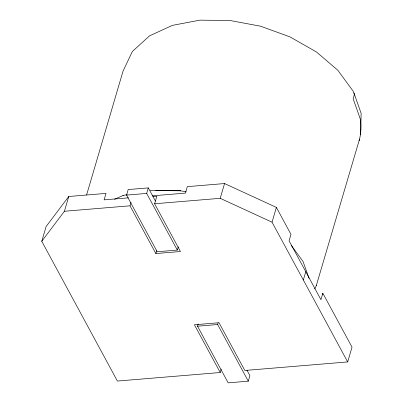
<?xml version="1.0" encoding="UTF-8"?>
<svg xmlns="http://www.w3.org/2000/svg" width="403" height="403" viewBox="0 0 403 403"><rect width="100%" height="100%" fill="white"/><g stroke="black" fill="none" stroke-linecap="round" stroke-linejoin="round"><path stroke-width="0.6" d="M322.803 294.462L322.838 293.248L352.021 347.164L347.673 361.929L244.833 370.473L218.99 322.727L194.397 324.768L220.24 372.513L117.399 381.057L41.766 241.306L46.108 226.541L68.757 196.493L105.999 193.4L104.1 199.858L128.492 197.833M360.635 134.491L361.138 113.374L353.965 93.048M41.766 241.306L64.415 211.258L68.757 196.493M86.6 194.961L123.041 71.145L132.003 52.214L132.859 51.025L149.493 35.887L172.383 25.374L199.873 20.15L229.982 20.498L260.58 26.205L289.984 36.885L316.491 52.002L337.84 70.268L353.446 91.592M178.317 246.757L177.335 250.077L157.215 251.749L126.557 195.102L128.189 189.566L148.309 187.894L155.452 201.092M153.095 196.689L156.782 196.382L154.611 203.767L180.448 251.512L155.855 253.552L130.018 205.807L131.02 202.402M177.335 250.077L146.677 193.43L148.309 187.894M155.855 253.552L156.691 250.716M154.611 203.767L220.209 198.316L224.557 183.551L276.387 207.419L290.976 234.38L289.077 240.838L320.939 299.706L322.838 293.248M246.943 370.14L249.92 375.641L248.288 381.178L228.169 382.85L197.51 326.203L198.16 323.987M248.288 381.178L217.63 324.531L218.119 322.868M220.24 372.513L221.242 369.108M347.673 361.929L272.04 222.184L276.387 207.419M303.338 280.014L305.781 271.708M359.557 139.05L316.29 285.626M314.693 288.976L316.536 285.107M114.523 199.258L123.308 195.395M122.9 195.47L127.187 194.664M224.557 183.551L187.319 186.644L185.415 193.102L152.263 195.858M126.557 195.102L146.677 193.43M64.415 211.258L130.018 205.807M197.51 326.203L217.63 324.531M150.128 190.352L180.025 190.7L186.246 191.893M155.674 190.533L180.504 190.821L180.181 190.76M220.209 198.316L272.04 222.184M291.173 245.241L303.066 261.517L309.061 278.352M359.098 140.803A123.091 76.797 16.4 0 0 360.156 118.603L353.149 98.8L354.046 95.743A7.385 4.907 -28.4 0 0 353.235 91.99"/></g></svg>
